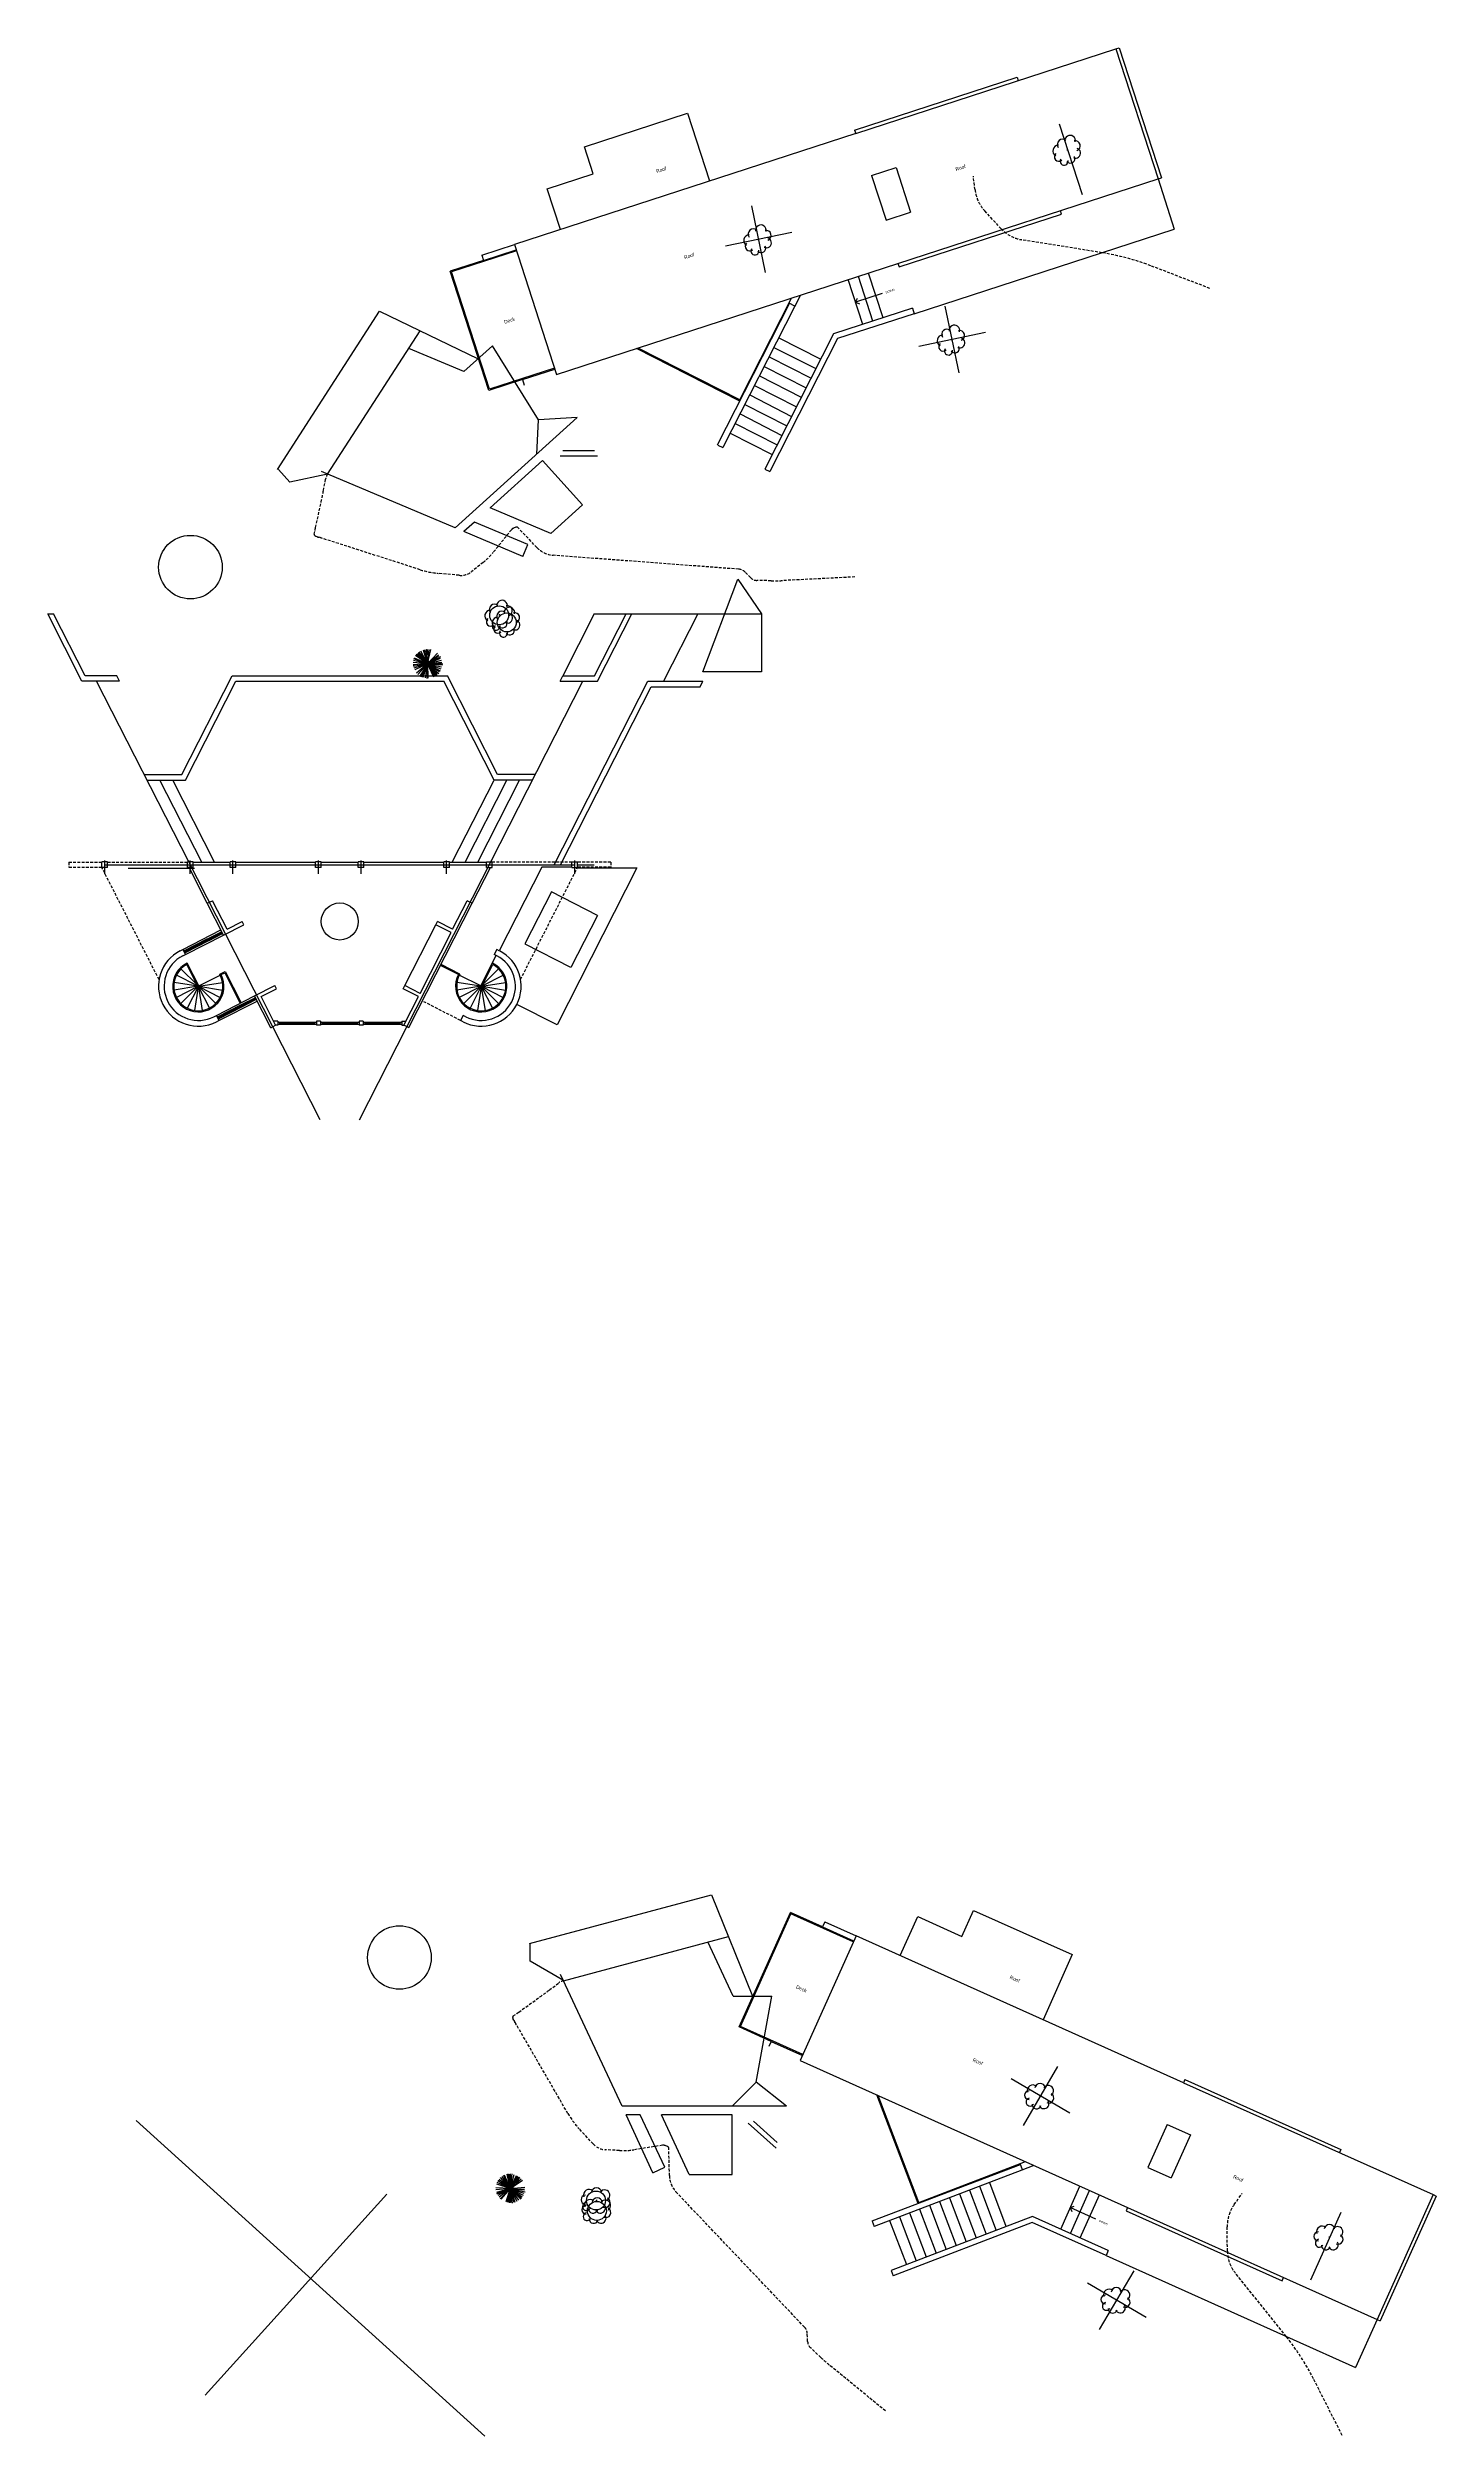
# Model space of a CAD drawing. Header units: inches. Extents: x -43639 to 75791, y -33466 to 47612.
# Drawn here: x 17110 to 19060, y 3359 to 6711 of the extents above; entities that cross this region are included whole.
import ezdxf

# ---------------------------------------------------------------- set-up
doc = ezdxf.new("R2010")
doc.units = ezdxf.units.IN
doc.header["$LTSCALE"] = 8
doc.header["$MEASUREMENT"] = 0
doc.linetypes.add('ACAD_ISO02W100', pattern=[15, 12, -3])
doc.linetypes.add('DASHED', pattern=[0.75, 0.5, -0.25])
doc.layers.get('0').update_dxf_attribs({"linetype": 'CONTINUOUS'})
for name, color, linetype in [('A-Elev', 7, 'CONTINUOUS'), ('A-Elev-South', 7, 'CONTINUOUS'), ('A-glazing', 252, 'CONTINUOUS'), ('A-millwork', 252, 'CONTINUOUS'), ('A-roof', 253, 'CONTINUOUS'), ('A-soffit', 251, 'ACAD_ISO02W100'), ('A-text', 254, 'CONTINUOUS'), ('A-walls', 7, 'CONTINUOUS'), ('construction', 160, 'CONTINUOUS'), ('CONT-HGH', 6, 'DASHED'), ('CONT-NML', 1, 'DASHED'), ('TREE', 3, 'CONTINUOUS')]:
    doc.layers.add(name, color=color, linetype=linetype)
doc.styles.get("Standard").update_dxf_attribs({"font": 'txt', "height": 0.2})

# ---------------------------------------------------------------- blocks, each defined once
blk = doc.blocks.new('PINETREE')
for p, q in [((0, 0), (-0.869831, 0.030011)), ((0, 0), (-0.869831, -0.086282)), ((0, 0), (-0.837788, -0.250404)), ((0, 0), (-0.81825, 0.248528)), ((-0.81825, 0.248528), (-0.81825, 0.248528)), ((0, 0), (-0.798712, 0.358256)), ((0, 0), (-0.798712, -0.359194)), ((0, 0), (-0.759636, -0.429532)), ((0, 0), (-0.746351, 0.451103)), ((-0.662929, 0.400682), (-0.688518, 0.497995)), ((0, 0), (-0.675232, 0.544887)), ((0, 0), (-0.675232, -0.530819)), ((0, 0), (-0.616618, -0.632106)), ((0, 0), (-0.584576, 0.654615)), ((0, 0), (-0.565038, -0.655553)), ((0, 0), (-0.486886, 0.724015)), ((0, 0), (-0.402482, 0.779348)), ((0, 0), (-0.343868, 0.794353)), ((0, 0), (-0.259464, -0.827178)), ((0, 0), (-0.194598, 0.864692)), ((0, 0), (-0.135984, -0.835619)), ((0, 0), (-0.116446, 0.880635)), ((0, 0), (-0.064085, -0.882511)), ((-0.057775, 0.436931), (-0.038294, 0.872194)), ((0, 0), (-0.018756, -0.87407)), ((0, 0), (0.026572, 0.880635)), ((0, 0), (0.124261, 0.880635)), ((0, 0), (0.234456, 0.841246)), ((0, 0), (0.377474, 0.786851)), ((0, 0), (0.461878, 0.747461)), ((0, 0), (0.54003, 0.685564)), ((0, 0), (0.669762, 0.584276)), ((0, 0), (0.741661, 0.497995)), ((0, 0), (0.884679, 0.0694)), ((0, 0), (0.877646, -0.040327)), ((0, 0), (0.865141, -0.094722)), ((0, 0), (0.826065, -0.289794)), ((0, 0), (0.793242, -0.414527)), ((0, 0), (0.728376, -0.507373)), ((0, 0), (0.118009, -0.897516)), ((0, 0), (0.032824, -0.859065)), ((0, 0), (0.403264, -0.780286)), ((0, 0), (0.514239, -0.718388)), ((0, 0), (0.637719, -0.663993)), ((0, 0), (0.286817, -0.835619)), ((0, 0), (0.696333, -0.617101)), ((0, 0), (0.916722, -0.211015)), ((0, 0), (0.228204, -0.843121)), ((0.36848, 0.321449), (0.592391, 0.685564)), ((-0.552229, -0.165054), (-0.831536, -0.328245)), ((-0.170074, -0.542198), (-0.187565, -0.835619)), ((0.535333, -0.372904), (0.676795, -0.53926))]:
    blk.add_line(p, q)
blk = doc.blocks.new('DCDSTREE')
at = {"const_width": 0.05567}
blk.add_lwpolyline([(-0.050861, -0.01564, 1), (0.004809, -0.01564, 1)], format="xyb", close=True, dxfattribs=at)
for centre, radius, start, end in [((-0.697665, 0.031649), 0.27, 90, 270), ((-0.472665, 0.324149), 0.334487, 47.726311, 199.653824), ((-0.022665, 0.436649), 0.318198, 8.130102, 171.869898), ((0.472335, 0.301649), 0.3245, 303.690068, 146.309932), ((0.504478, -0.141923), 0.302211, 246.16126, 60.708638), ((-0.636783, -0.38394), 0.243328, 104.489763, 329.250033), ((-0.24204, -0.519601), 0.275855, 177.662694, 343.412661), ((0.213585, -0.485851), 0.302916, 201.801409, 31.328693)]:
    blk.add_arc(centre, radius, start, end)

msp = doc.modelspace()

# ---------------------------------------------------------------- linework, layer by layer
at = {"layer": 'A-Elev'}
for p, q in [((18030.6, 5834.6), (18079.6, 5964.6, 8160)), ((18079.6, 5964.6, 8160), (18112.8, 5916.1)), ((18023.2, 5916.1), (18112.8, 5916.1)), ((18112.8, 5916.1), (18112.8, 5834.6)), ((18112.8, 5834.6), (18030.6, 5834.6))]:
    msp.add_line(p, q, dxfattribs=at)
at = {"layer": 'A-Elev-South', "color": 253}
for p, q in [((17720.1, 6419.7, 5012.2), (17765.8, 6434.6, -120)), ((17722.6, 6412.1, -120), (17768.2, 6427, -5252.2)), ((18324.8, 6345, -120), (18213.9, 6308.9, -120)), ((18327.3, 6337.3, -120), (18219.5, 6302.3, -120)), ((18213.9, 6308.9, -120), (18117.5, 6119.3, -120)), ((18219.5, 6302.3, -8376), (18124.6, 6115.7, -8376)), ((17777, 6244.8, -120), (17822.6, 6259.6, -120)), ((18117.5, 6119.3, -120), (18124.6, 6115.7, -120)), ((17877.9, 5916.1), (17833.6, 5828.9)), ((18023.2, 5916.1, -8376), (17975.2, 5821.8, -8376)), ((18198.4, 4073.4, -120), (18242.2, 4053.7, -5252.2)), ((18201.7, 4080.7, 5012.2), (18245.5, 4061, -120)), ((18126.4, 3912.8, -120), (18170.2, 3893.1, -120)), ((18493.4, 3667.1, -120), (18294.7, 3591.3, -120)), ((18493.1, 3658.5, -8376), (18297.6, 3583.8, -8376)), ((18596.6, 3612.1, -120), (18493.1, 3658.5, -120)), ((18599.8, 3619.4, -120), (18493.4, 3667.1, -120)), ((18294.7, 3591.3, -120), (18297.6, 3583.8, -120))]:
    msp.add_line(p, q, dxfattribs=at)
at = {"layer": 'A-Elev-South', "color": 252}
for p, q in [((18137, 6303.5, -120), (18195.3, 6273.8, -120)), ((18123.4, 6276.8, -120), (18182.3, 6246.8, -120)), ((18130.2, 6290.1, -120), (18189.1, 6260.2, -120)), ((18103, 6236.7, -120), (18161.9, 6206.7, -120)), ((18109.8, 6250, -120), (18168.7, 6220, -120)), ((18116.6, 6263.4, -120), (18175.5, 6233.4, -120)), ((18089.4, 6209.9, -120), (18148.3, 6179.9, -120)), ((18096.2, 6223.3, -120), (18155.1, 6193.3, -120)), ((18068.9, 6169.9, -120), (18127.9, 6139.8, -120)), ((18075.8, 6183.2, -120), (18134.7, 6153.2, -120)), ((18082.6, 6196.6, -120), (18141.5, 6166.6, -120)), ((18362.7, 3688, -120), (18386.3, 3626.2, -120)), ((18376.7, 3693.3, -120), (18400.3, 3631.6, -120)), ((18390.8, 3698.7, -120), (18414.3, 3636.9, -120)), ((18404.8, 3704, -120), (18428.3, 3642.3, -120)), ((18418.8, 3709.4, -120), (18442.3, 3647.6, -120)), ((18432.8, 3714.7, -120), (18456.1, 3653.6, -120)), ((18292.6, 3661.3, -120), (18316.2, 3599.5, -120)), ((18306.7, 3666.6, -120), (18330.2, 3604.8, -120)), ((18320.7, 3672, -120), (18344.2, 3610.2, -120)), ((18334.7, 3677.3, -120), (18358.2, 3615.5, -120)), ((18348.7, 3682.7, -120), (18372.2, 3620.9, -120))]:
    msp.add_line(p, q, dxfattribs=at)
at = {"layer": 'A-Elev-South', "color": 7}
for p, q in [((18051.4, 6153, -120), (18058.5, 6149.4, -120)), ((18268.3, 3660.6, -120), (18271.2, 3653.1, -120))]:
    msp.add_line(p, q, dxfattribs=at)
at = {"layer": 'A-glazing'}
for p, q in [((18267.4, 6531.3, -120), (18301.7, 6542.5, -120)), ((18287.8, 6468.6, -120), (18322, 6479.7, -120)), ((17722.6, 6412.1, -120), (17676.9, 6397.3, -120)), ((18082.4, 6214.5, -120), (17937.3, 6288.4, -120)), ((18198.4, 4073.4, -120), (18154.6, 4093, -120)), ((18332.6, 3685.3, -120), (18274.6, 3837.6, -120)), ((18682.4, 3796.1, -120), (18715.2, 3781.4, -120)), ((18655.4, 3735.9, -120), (18688.2, 3721.2, -120))]:
    msp.add_line(p, q, dxfattribs=at)
at = {"layer": 'A-millwork'}
for p, q in [((18301.7, 6542.5, -120), (18322, 6479.7, -120)), ((18267.4, 6531.3, -120), (18287.8, 6468.6, -120)), ((17722.6, 6412.1, -120), (17675.5, 6396.8, -120)), ((17768.7, 6425.5, -4585.8), (17677.4, 6395.9, -120)), ((17729.9, 6229.5, -120), (17675.5, 6396.8, -120)), ((17730.9, 6231.3, -120), (17677.4, 6395.9, -120)), ((18082.2, 6216.4, -120), (17939.4, 6289.2, -120)), ((17777, 6244.8, -120), (17729.9, 6229.5, -120)), ((17822.2, 6261, -120), (17730.9, 6231.3, -120)), ((17611.8, 5394.4, -8376), (17655.4, 5479.9, -8376)), ((18081.3, 3933, -120), (18153.3, 4093.6, -120)), ((18083.2, 3933.8, -120), (18154, 4091.6, -120)), ((18198.4, 4073.4, -120), (18153.3, 4093.6, -120)), ((18241.6, 4052.4, -4585.8), (18154, 4091.6, -120)), ((18126.4, 3912.8, -120), (18081.3, 3933, -120)), ((18170.8, 3894.5, -120), (18083.2, 3933.8, -120)), ((18333.7, 3686.9, -120), (18276.6, 3836.7, -120)), ((18682.4, 3796.1, -120), (18655.4, 3735.9, -120)), ((18715.2, 3781.4, -120), (18688.2, 3721.2, -120))]:
    msp.add_line(p, q, dxfattribs=at)
at = {"layer": 'A-roof'}
for p, q in [((18245.1, 6590.3, -120), (18610.3, 6709, -120)), ((18610.3, 6709, -120), (18615.1, 6710.5, -120)), ((18610.3, 6709, -120), (18669.6, 6526.4, -120)), ((18615.1, 6710.5, -120), (18674.4, 6527.9, -120)), ((18243.5, 6595.1, -120), (18471.8, 6669.2, -120)), ((18471.8, 6669.2, -120), (18473.3, 6664.5, -120)), ((18243.5, 6595.1, -120), (18245.1, 6590.3, -120)), ((18304.4, 6407.7, -120), (18669.6, 6526.4, -120)), ((18669.6, 6526.4, -120), (18674.4, 6527.9, -120)), ((18306, 6403, -120), (18534.2, 6477.1, -120)), ((18534.2, 6477.1, -120), (18532.7, 6481.9, -120)), ((18304.4, 6407.7, -120), (18306, 6403, -120)), ((18707.4, 3859.4, -120), (18705.4, 3854.8, -120)), ((18705.4, 3854.8, -120), (19055.8, 3697.7, -120)), ((18707.4, 3859.4, -120), (18926.4, 3761.2, -120)), ((18926.4, 3761.2, -120), (18924.4, 3756.7, -120)), ((19055.8, 3697.7, -120), (18977.2, 3522.5, -120)), ((19060.4, 3695.7, -120), (18981.8, 3520.5, -120)), ((19055.8, 3697.7, -120), (19060.4, 3695.7, -120)), ((18626.8, 3679.6, -120), (18624.8, 3675.1, -120)), ((18624.8, 3675.1, -120), (18843.8, 3576.9, -120)), ((18626.8, 3679.6, -120), (18977.2, 3522.5, -120)), ((18843.8, 3576.9, -120), (18845.8, 3581.5, -120)), ((18977.2, 3522.5, -120), (18981.8, 3520.5, -120))]:
    msp.add_line(p, q, dxfattribs=at)
at = {"layer": 'A-text'}
for p, q in [((18282.4, 6365.9, -120), (18244.9, 6353.7, -120)), ((18244.9, 6353.7, -120), (18247.6, 6359, -120)), ((18244.9, 6353.7, -120), (18250.2, 6351, -120)), ((18546.4, 3679.5, -120), (18552, 3681.7, -120)), ((18546.4, 3679.5, -120), (18548.6, 3673.9, -120)), ((18582.5, 3663.4, -120), (18546.4, 3679.5, -120))]:
    msp.add_line(p, q, dxfattribs=at)
at = {"layer": 'A-walls'}
for p, q in [((17864.2, 6571.7, -120), (18008.8, 6618.7, -120)), ((18008.8, 6618.7, -120), (18039.7, 6523.6, -120)), ((18245.1, 6590.3, -120), (17765.8, 6434.6, -120)), ((17876.6, 6533.7, -120), (17864.2, 6571.7, -120)), ((17811.9, 6512.7, -120), (17876.6, 6533.7, -120)), ((17830.4, 6455.6, -120), (17811.9, 6512.7, -120)), ((17765.8, 6434.6, -120), (17825.1, 6252, -120)), ((17825.1, 6252, -120), (18304.4, 6407.7, -120)), ((17110.4, 5916.1), (17118.4, 5916.1)), ((17211.1, 5821.8), (17207.5, 5828.9)), ((17821.7, 5564, -8370.1), (17953.1, 5821.8, -8370.1)), ((17830.7, 5564, -8370.1), (17958, 5813.8, -8370.1)), ((18026.6, 5813.8, -8376), (18030.6, 5821.8)), ((17186.5, 5560), (17186.5, 5568)), ((17194.5, 5568), (17186.5, 5568)), ((17194.5, 5560), (17194.5, 5568)), ((17306.5, 5560), (17306.5, 5568)), ((17314.5, 5568), (17306.5, 5568)), ((17314.5, 5560), (17314.5, 5568)), ((17314.5, 5567.5, -8376), (17366.5, 5567.5, -8376)), ((17374.5, 5568), (17366.5, 5568)), ((17366.5, 5560), (17366.5, 5568)), ((17374.5, 5560), (17374.5, 5568)), ((17374.5, 5567.5, -8376), (17486.5, 5567.5, -8376)), ((17494.5, 5568, -8376), (17486.5, 5568, -8376)), ((17486.5, 5560, -8376), (17486.5, 5568, -8376)), ((17494.5, 5560, -8376), (17494.5, 5568, -8376)), ((17494.5, 5567.5, -8376), (17546.5, 5567.5, -8376)), ((17554.5, 5568, -8376), (17546.5, 5568, -8376)), ((17546.5, 5560, -8376), (17546.5, 5568, -8376)), ((17554.5, 5560, -8376), (17554.5, 5568, -8376)), ((17554.5, 5567.5, -8376), (17666.5, 5567.5, -8376)), ((17666.5, 5560, -8376), (17666.5, 5568, -8376)), ((17674.5, 5568, -8376), (17666.5, 5568, -8376)), ((17674.5, 5560, -8376), (17674.5, 5568, -8376)), ((17674.5, 5567.5, -8376), (17726.5, 5567.5, -8376)), ((17726.5, 5560, -8376), (17726.5, 5568, -8376)), ((17726.5, 5568, -8376), (17734.5, 5568, -8376)), ((17734.5, 5560, -8376), (17734.5, 5568, -8376)), ((17846.5, 5568), (17854.5, 5568)), ((17846.5, 5560), (17846.5, 5568)), ((17854.5, 5560), (17854.5, 5568)), ((17194.5, 5560), (17186.5, 5560)), ((17314.5, 5560), (17306.5, 5560)), ((17374.5, 5560), (17366.5, 5560)), ((17494.5, 5560, -8376), (17486.5, 5560, -8376)), ((17554.5, 5560, -8376), (17546.5, 5560, -8376)), ((17674.5, 5560, -8376), (17666.5, 5560, -8376)), ((17726.5, 5560, -8376), (17734.5, 5560, -8376)), ((17821.7, 5564, -8370.1), (17830.7, 5564, -8370.1)), ((17846.5, 5560), (17854.5, 5560)), ((17334.5, 5509.9, 0), (17341.8, 5513.6, 0)), ((17357.2, 5465.4), (17334.5, 5509.9)), ((17362.2, 5473.5), (17341.8, 5513.6)), ((17617.7, 5335.4), (17706.6, 5509.9)), ((17678.9, 5473.5), (17699.3, 5513.6)), ((17706.6, 5509.9, 0), (17699.3, 5513.6, 0)), ((17336.9, 5459.5), (17353.4, 5467.9)), ((17353.7, 5468.9), (17353, 5468.6)), ((17353, 5468.6), (17353.7, 5467.3)), ((17353.4, 5469.6), (17354.7, 5470.3)), ((17354.7, 5466.9), (17353.4, 5469.6)), ((17353.7, 5467.3), (17354.4, 5467.6)), ((17354.7, 5466.9), (17356.1, 5467.6)), ((17357.2, 5465.4), (17385.7, 5479.9)), ((17362.2, 5473.5, 0), (17383.4, 5484.4, 0)), ((17385.7, 5479.9), (17383.4, 5484.4)), ((17633.2, 5383.5, -8376), (17676.8, 5469, -8376)), ((17655.4, 5479.9), (17657.7, 5484.4)), ((17655.4, 5479.9), (17657.7, 5484.4)), ((17655.4, 5479.9), (17657.7, 5484.4)), ((17678.9, 5473.5, 0), (17657.7, 5484.4, 0)), ((17296.5, 5443.4), (17300.1, 5445.3)), ((17300.1, 5445.3), (17303.7, 5438.2)), ((17300.1, 5436.3), (17303.7, 5438.2)), ((17301.2, 5443.1), (17302.6, 5443.7)), ((17302.6, 5443.7), (17303.9, 5441.1)), ((17302.6, 5440.4), (17303.9, 5441.1)), ((17303.2, 5442.4), (17334.9, 5458.5)), ((17334.2, 5459.9), (17335.5, 5460.5)), ((17335.6, 5457.2), (17334.2, 5459.9)), ((17336.9, 5457.9), (17335.5, 5460.5)), ((17335.6, 5457.2), (17336.9, 5457.9)), ((17336.5, 5460.2), (17335.9, 5459.9)), ((17336.5, 5460.2), (17337.2, 5458.9)), ((17336.6, 5458.5), (17337.2, 5458.9)), ((17741, 5445.3), (17737.4, 5438.2)), ((17741, 5436.3), (17737.4, 5438.2)), ((17744.6, 5443.4), (17741, 5445.3)), ((17350.5, 5349.7), (17382.1, 5365.9)), ((17381.4, 5367.2), (17382.7, 5367.9)), ((17381.4, 5367.2), (17382.8, 5364.5)), ((17382.7, 5367.9), (17384.1, 5365.2)), ((17382.8, 5364.5), (17384.1, 5365.2)), ((17383.1, 5367.2), (17383.8, 5367.5)), ((17384.4, 5366.2), (17383.8, 5367.5)), ((17384.4, 5366.2), (17383.8, 5365.9)), ((17384.1, 5366.9), (17400.6, 5375.3)), ((17400.2, 5375.9), (17400.9, 5376.3)), ((17400.9, 5374.6), (17400.2, 5375.9)), ((17400.6, 5377), (17401.9, 5377.6)), ((17400.6, 5377), (17401.9, 5374.3)), ((17400.8, 5379.9, 0), (17429.2, 5394.4, 0)), ((17423.5, 5335.3), (17400.8, 5379.9)), ((17401.6, 5374.9), (17400.9, 5374.6)), ((17401.9, 5374.3), (17403.3, 5375)), ((17410.1, 5379), (17431.5, 5389.9)), ((17430.5, 5338.9), (17410.1, 5379)), ((17431.5, 5389.9), (17429.2, 5394.4)), ((17609.6, 5389.9), (17611.8, 5394.4)), ((17609.6, 5389.9), (17611.8, 5394.4)), ((17631, 5379), (17609.6, 5389.9)), ((17610.5, 5338.9), (17631, 5379)), ((17633.2, 5383.5, 0), (17611.8, 5394.4, 0)), ((17343.7, 5350.8, 0), (17347.3, 5352.6, 0)), ((17347.3, 5352.6), (17350.9, 5345.5)), ((17347.3, 5343.7), (17350.9, 5345.5)), ((17348.4, 5350.4), (17349.8, 5351.1)), ((17349.8, 5351.1), (17351.1, 5348.4)), ((17349.8, 5347.7), (17351.1, 5348.4)), ((17423.5, 5335.3, 0), (17430.5, 5338.9, 0)), ((17430.6, 5344.5, -8370.1), (17427.9, 5344.5, -8370.1)), ((17433.4, 5339, -8370.1), (17430.5, 5339, -8370.1)), ((17433.4, 5344.5, -8370.1), (17430.6, 5344.5, -8370.1)), ((17433.4, 5344.5, -8370.1), (17433.4, 5339, -8370.1)), ((17433.4, 5343.2, -8370.1), (17436.4, 5343.2, -8370.1)), ((17433.4, 5340.2, -8370.1), (17436.4, 5340.2, -8370.1)), ((17436.4, 5340.2, -8370.1), (17436.4, 5343.2, -8370.1)), ((17436.4, 5341.7, -8370.1), (17484.9, 5341.7, -8370.1)), ((17484.9, 5343.2, -8370.1), (17484.9, 5340.2, -8370.1)), ((17484.9, 5343.2, -8370.1), (17487.9, 5343.2, -8370.1)), ((17484.9, 5340.2, -8370.1), (17487.9, 5340.2, -8370.1)), ((17487.9, 5344.5, -8370.1), (17487.9, 5339, -8370.1)), ((17490.6, 5344.5, -8370.1), (17487.9, 5344.5, -8370.1)), ((17493.4, 5339, -8370.1), (17487.9, 5339, -8370.1)), ((17493.4, 5344.5, -8370.1), (17490.6, 5344.5, -8370.1)), ((17493.4, 5344.5, -8370.1), (17493.4, 5339, -8370.1)), ((17493.4, 5343.2, -8370.1), (17496.4, 5343.2, -8370.1)), ((17493.4, 5340.2, -8370.1), (17496.4, 5340.2, -8370.1)), ((17496.4, 5340.2, -8370.1), (17496.4, 5343.2, -8370.1)), ((17496.4, 5341.7, -8370.1), (17544.9, 5341.7, -8370.1)), ((17544.9, 5343.2, -8370.1), (17547.9, 5343.2, -8370.1)), ((17544.9, 5343.2, -8370.1), (17544.9, 5340.2, -8370.1)), ((17544.9, 5340.2, -8370.1), (17547.9, 5340.2, -8370.1)), ((17550.6, 5344.5, -8370.1), (17547.9, 5344.5, -8370.1)), ((17547.9, 5344.5, -8370.1), (17547.9, 5339, -8370.1)), ((17553.4, 5339, -8370.1), (17547.9, 5339, -8370.1)), ((17553.4, 5344.5, -8370.1), (17550.6, 5344.5, -8370.1)), ((17553.4, 5344.5, -8370.1), (17553.4, 5339, -8370.1)), ((17553.4, 5343.2, -8370.1), (17556.4, 5343.2, -8370.1)), ((17553.4, 5340.2, -8370.1), (17556.4, 5340.2, -8370.1)), ((17556.4, 5340.2, -8370.1), (17556.4, 5343.2, -8370.1)), ((17556.4, 5341.7, -8370.1), (17604.9, 5341.7, -8370.1)), ((17604.9, 5343.2, -8370.1), (17604.9, 5340.2, -8370.1)), ((17604.9, 5343.2, -8370.1), (17607.9, 5343.2, -8370.1)), ((17604.9, 5340.2, -8370.1), (17607.9, 5340.2, -8370.1)), ((17607.9, 5344.5, -8370.1), (17610.6, 5344.5, -8370.1)), ((17607.9, 5344.5, -8370.1), (17607.9, 5339, -8370.1)), ((17607.9, 5339, -8370.1), (17610.6, 5339, -8370.1)), ((17610.6, 5344.5, -8370.1), (17613.4, 5344.5, -8370.1)), ((17617.8, 5335.3, 0), (17610.7, 5338.9, 0)), ((17693.8, 5352.6), (17690.1, 5345.5)), ((17693.8, 5343.7), (17690.1, 5345.5)), ((17697.4, 5350.8, 0), (17693.8, 5352.6, 0)), ((18394.1, 4060.1, -120), (18410.5, 4096.6, -120)), ((18410.5, 4096.6, -120), (18549.2, 4034.5, -120)), ((18245.5, 4061, -120), (18167, 3885.8, -120)), ((18705.4, 3854.8, -120), (18245.5, 4061, -120)), ((18307.6, 4033.2, -120), (18332.1, 4088, -120)), ((18332.1, 4088, -120), (18394.1, 4060.1, -120)), ((18549.2, 4034.5, -120), (18508.3, 3943.2, -120)), ((18167, 3885.8, -120), (18626.8, 3679.6, -120)), ((17331.4, 3416.4, -8370.1), (17586.7, 3698.5, -8370.1))]:
    msp.add_line(p, q, dxfattribs=at)
at = {"layer": 'A-walls', "color": 253}
for p, q in [((18669.6, 6526.4, -120), (18692.5, 6456, -120)), ((18327.3, 6337.3, -120), (18692.5, 6456, -120)), ((17720.1, 6419.7, -5267.6), (17722.6, 6412.1, -5267.6)), ((18051.2, 6153.1, -8376), (18152.3, 6351.7, -8376)), ((18082.2, 6216.4, -8376), (18154.9, 6359.1, -8376)), ((18159.7, 6347.9, -120), (18151.4, 6352.2, -120)), ((18324.8, 6345, -120), (18327.3, 6337.3, -120)), ((17777, 6244.8, -120), (17779.4, 6237.1, -120)), ((17877.9, 5916.1), (17922.7, 5916.1)), ((17930.7, 5916.1), (18023.2, 5916.1)), ((17308.4, 5568), (17179.1, 5821.8)), ((17732.6, 5568), (17862, 5821.8)), ((17300.1, 5445.3), (17353.6, 5472.5)), ((17303.7, 5438.2), (17357.2, 5465.4)), ((17718.5, 5393.9), (17740.3, 5436.7)), ((17321.2, 5393.2), (17305.6, 5423.9)), ((17322.6, 5393.9), (17306.2, 5426)), ((17351.9, 5410.5), (17359.5, 5414.4)), ((17354, 5409.9), (17358.9, 5412.4)), ((17358.9, 5412.4), (17380.7, 5369.6)), ((17359.5, 5414.4), (17382, 5370.3)), ((17687.1, 5409.9), (17662.1, 5422.6)), ((17689.1, 5410.5), (17662.8, 5424)), ((17719.8, 5393.2), (17735.5, 5423.9)), ((17347.3, 5352.6), (17400.8, 5379.9)), ((17350.9, 5345.5), (17404.4, 5372.7)), ((17436.4, 5343.2, -8370.1), (17484.9, 5343.2, -8370.1)), ((17436.4, 5340.2, -8370.1), (17484.9, 5340.2, -8370.1)), ((17496.4, 5343.2, -8370.1), (17544.9, 5343.2, -8370.1)), ((17496.4, 5340.2, -8370.1), (17544.9, 5340.2, -8370.1)), ((17556.4, 5343.2, -8370.1), (17604.9, 5343.2, -8370.1)), ((17556.4, 5340.2, -8370.1), (17604.9, 5340.2, -8370.1)), ((18201.7, 4080.7, -5267.6), (18198.4, 4073.4, -5267.6)), ((18126.4, 3912.8, -120), (18123.2, 3905.5, -120)), ((18268.2, 3660.8, -8376), (18476.5, 3740.1, -8376)), ((18333.7, 3686.9, -8376), (18483.4, 3744, -8376)), ((18479.4, 3732.4, -120), (18476.1, 3741.2, -120)), ((18599.8, 3619.4, -120), (18596.6, 3612.1, -120)), ((18596.6, 3612.1, -120), (18947, 3455, -120)), ((18977.2, 3522.5, -120), (18947, 3455, -120))]:
    msp.add_line(p, q, dxfattribs=at)
at = {"layer": 'A-walls', "color": 252}
for p, q in [((18255.1, 6322.3, -120), (18234.7, 6385.1, -120)), ((18269.3, 6326.9, -120), (18248.9, 6389.7, -120)), ((18283.6, 6331.6, -120), (18263.2, 6394.3, -120)), ((17298.9, 5690.8), (17369.3, 5828.9)), ((17303.8, 5682.8), (17374.6, 5821.8)), ((17369.3, 5828.9), (17671.8, 5828.9)), ((17374.6, 5821.8), (17666.5, 5821.8)), ((17737.3, 5682.8), (17666.5, 5821.8)), ((17742.2, 5690.8), (17671.8, 5828.9)), ((17245.9, 5690.8), (17298.9, 5690.8)), ((17250, 5682.8), (17303.8, 5682.8)), ((17326.7, 5567.5), (17267.9, 5682.8)), ((17344.6, 5567.5), (17285.9, 5682.8)), ((17678.5, 5567.5), (17737.3, 5682.8)), ((17696.5, 5567.5), (17755.2, 5682.8)), ((17714.4, 5567.5), (17773.1, 5682.8)), ((17791.1, 5682.8), (17737.3, 5682.8)), ((17795.2, 5690.8), (17742.2, 5690.8)), ((17334.5, 5509.9, 0), (17309, 5560, 0)), ((17706.6, 5509.9, 0), (17732.1, 5560, 0)), ((17804.2, 5560.4, -20676.9), (17744.6, 5443.4, -20676.9)), ((17937.9, 5559.7, -16746.1), (17825.6, 5339.4, -16746.1)), ((17830.7, 5564, -8370.1), (17846.5, 5564)), ((17854.5, 5564, -8370.1), (17877.8, 5564, 3930.8)), ((17854.5, 5559.7), (17937.9, 5559.7)), ((17817.8, 5525.8, -25122.1), (17780.6, 5452.8, -25122.1)), ((17882.5, 5492.9, -25122.1), (17817.9, 5525.8, -25122.1)), ((17335.5, 5460.5), (17353.4, 5469.6)), ((17336.5, 5460.2), (17353, 5468.6)), ((17336.9, 5457.9), (17354.7, 5466.9)), ((17337.2, 5458.9), (17353.7, 5467.3)), ((17882.4, 5492.9, -25122.1), (17845.2, 5419.9, -25122.1)), ((17302.6, 5443.7), (17334.2, 5459.9)), ((17303.9, 5441.1), (17335.6, 5457.2)), ((17845.2, 5419.8, -25122.1), (17780.7, 5452.7, -25122.1)), ((17321, 5393.7), (17287.8, 5398.9)), ((17320.8, 5394.1), (17291.2, 5409.2)), ((17320.2, 5395.3), (17297.5, 5417.9)), ((17322.6, 5393.9), (17352.7, 5409.2)), ((17322.7, 5393.7), (17356, 5398.9)), ((17718.4, 5393.7), (17685.1, 5398.9)), ((17718.5, 5393.9), (17688.4, 5409.2)), ((17720.1, 5393.7), (17753.2, 5398.9)), ((17720.3, 5394.1), (17749.9, 5409.2)), ((17720.9, 5395.3), (17743.6, 5417.9)), ((17321.1, 5393.4), (17287.8, 5388.2)), ((17321.2, 5393.2), (17291.2, 5377.9)), ((17321.4, 5393), (17297.5, 5369.2)), ((17321.6, 5392.9), (17306.2, 5362.8)), ((17321.8, 5392.8), (17316.5, 5359.5)), ((17322, 5392.8), (17327.3, 5359.5)), ((17322.3, 5392.9), (17337.6, 5362.8)), ((17322.4, 5393), (17346.3, 5369.2)), ((17322.6, 5393.2), (17352.7, 5377.9)), ((17322.7, 5393.4), (17356, 5388.2)), ((17349.8, 5351.1), (17381.4, 5367.2)), ((17351.1, 5348.4), (17382.8, 5364.5)), ((17382.7, 5367.9), (17400.6, 5377)), ((17383.8, 5367.5), (17400.2, 5375.9)), ((17384.1, 5365.2), (17401.9, 5374.3)), ((17384.4, 5366.2), (17400.9, 5374.6)), ((17718.4, 5393.4), (17685.1, 5388.2)), ((17718.5, 5393.2), (17688.4, 5377.9)), ((17718.6, 5393), (17694.8, 5369.2)), ((17718.8, 5392.9), (17703.5, 5362.8)), ((17719.1, 5392.8), (17713.8, 5359.5)), ((17719.3, 5392.8), (17724.6, 5359.5)), ((17719.5, 5392.9), (17734.8, 5362.8)), ((17719.7, 5393), (17743.6, 5369.2)), ((17719.8, 5393.2), (17749.9, 5377.9)), ((17720, 5393.4), (17753.2, 5388.2)), ((17825.6, 5339.4), (17769.2, 5368.1)), ((18532.9, 3649.4, -120), (18559.9, 3709.6, -120)), ((18546.6, 3643.3, -120), (18573.6, 3703.5, -120)), ((18560.3, 3637.1, -120), (18587.3, 3697.4, -120))]:
    msp.add_line(p, q, dxfattribs=at)
at = {"layer": 'A-walls', "color": 254}
for p, q in [((18159.2, 6347, -120), (18058.5, 6149.4, -120)), ((18167.5, 6363.2, -120), (18159.2, 6347, -120)), ((18478.4, 3732.1, -120), (18271.2, 3653.1, -120)), ((18495.4, 3738.6, -120), (18478.4, 3732.1, -120))]:
    msp.add_line(p, q, dxfattribs=at)
at = {"layer": 'A-walls', "color": 7}
for p, q in [((17829.9, 6138.1), (17882.6, 6138.1)), ((17833.6, 6145.2), (17878.2, 6145.2)), ((17158.5, 5821.8), (17110.4, 5916.1)), ((17162.9, 5828.9), (17118.4, 5916.1)), ((17878.2, 5828.9), (17922.7, 5916.1)), ((17882.6, 5821.8), (17930.7, 5916.1)), ((17922.7, 5916.1), (17930.7, 5916.1)), ((17211.1, 5821.8), (17158.5, 5821.8)), ((17207.5, 5828.9), (17162.9, 5828.9)), ((17829.9, 5821.8), (17833.6, 5828.9)), ((17829.9, 5821.8), (17882.6, 5821.8)), ((17833.6, 5828.9), (17878.2, 5828.9)), ((17953.1, 5821.8), (18030.6, 5821.8)), ((17958, 5813.8, -8376), (18026.6, 5813.8, -8376)), ((17676.8, 5469), (17655.4, 5479.9)), ((17631, 5379), (17609.6, 5389.9)), ((17633.2, 5383.5), (17611.8, 5394.4)), ((18094.1, 3798.2), (18133.2, 3762.8)), ((18101.6, 3801), (18134.7, 3771))]:
    msp.add_line(p, q, dxfattribs=at)
at = {"layer": 'A-walls', "color": 252, "linetype": 'DASHED'}
for p, q in [((17140.1, 5567.5, -8376), (17186.5, 5567.5, -8376)), ((17140.1, 5567.5, -8376), (17140.1, 5560.4, -8376)), ((17194.5, 5567.5, -8376), (17306.5, 5567.5, -8376)), ((17846.5, 5567.5, -8376), (17734.5, 5567.5, -8376)), ((17901, 5567.5, -8376), (17854.5, 5567.5, -8376)), ((17901, 5567.5, -8376), (17901, 5560.4, -8376)), ((17140.1, 5560.4, -8376), (17186.5, 5560.4, -8376)), ((17266.8, 5402.8, -8376), (17186.5, 5560, -8376)), ((17774.4, 5403.1, -8376), (17854.5, 5560.4, -8376)), ((17901, 5560.4, -8376), (17854.5, 5560.4, -8376))]:
    msp.add_line(p, q, dxfattribs=at)
at = {"layer": 'A-walls', "color": 5}
for p, q in [((17190.5, 5551.5, -8376), (17190.5, 5570.2, -8376)), ((17492.9, 5206.1), (17307.4, 5570.2)), ((17310.5, 5551.5), (17310.5, 5570.2)), ((17370.5, 5551.5), (17370.5, 5570.2)), ((17490.5, 5551.5, -8376), (17490.5, 5570.2, -8376)), ((17548.2, 5206.1), (17733.7, 5570.2)), ((17550.5, 5551.5, -8376), (17550.5, 5570.2, -8376)), ((17670.5, 5551.5, -8376), (17670.5, 5570.2, -8376)), ((17850.5, 5551.5, -8376), (17850.5, 5570.2, -8376)), ((17190.5, 5564), (17850.5, 5564)), ((17223.3, 5559, -16512), (17316.3, 5559, -16512)), ((17234.8, 3801.6), (17724.1, 3358.7))]:
    msp.add_line(p, q, dxfattribs=at)
at = {"layer": 'A-walls', "color": 252, "linetype": 'Continuous'}
msp.add_line((17846.5, 5560.4, -8376), (17804.2, 5560.4, -8376), dxfattribs=at)
at = {"layer": 'A-walls', "color": 253, "linetype": 'DASHED'}
msp.add_line((17690.1, 5345.5), (17636.7, 5372.7), dxfattribs=at)
at = {"layer": 'A-walls', "color": 3}
msp.add_circle((17520.5, 5484.4), 26, dxfattribs=at)
at = {"layer": 'A-walls'}
for centre, radius, start, end in [((17321.9, 5393.5), 56, 117, 297), ((17321.9, 5393.5), 48, 117, 297), ((17719.2, 5393.5), 56, 243, 63), ((17719.2, 5393.5), 48, 243, 63), ((17321.9, 5393.5), 0.75, 207, 27), ((17719.2, 5393.5), 0.75, 153, 333)]:
    msp.add_arc(centre, radius, start, end, dxfattribs=at)
at = {"layer": 'A-walls', "color": 253}
for centre, radius, start, end in [((17321.9, 5393.5), 36, 115.8063, 27), ((17321.9, 5393.5), 34.5, 118.2457, 29.4919), ((17719.2, 5393.5), 36, 153, 64.1937), ((17719.2, 5393.5), 34.5, 150.5081, 61.7543)]:
    msp.add_arc(centre, radius, start, end, dxfattribs=at)
at = {"layer": 'construction'}
for p, q in [((18531, 6603.6, -120), (18563.2, 6504.5, -120)), ((18118.6, 6395, -120), (18099.1, 6488.5, -120)), ((18155.6, 6451.5, -120), (18062.1, 6432, -120)), ((17433, 6118.8, 16440), (17576.5, 6341, 16440)), ((17576.5, 6341, 16440), (17714.8, 6274.2, -120)), ((18390.3, 6254.3, -120), (18370.9, 6347.9, -120)), ((17503.4, 6112, 8160), (17633.5, 6313.5, 8160)), ((18427.4, 6310.8, -120), (18333.9, 6291.4, -120)), ((17694.8, 6256.1, -120), (17617.5, 6288.7, -120)), ((17694.8, 6256.1, -120), (17734.9, 6292.3, -120)), ((17799.6, 6188.3, -120), (17734.9, 6292.3, -120)), ((17854, 6191.7, -120), (17682.7, 6036.7, -120)), ((17797.2, 6140.4, -120), (17799.6, 6188.3, -120)), ((17854, 6191.7, -120), (17799.6, 6188.3, -120)), ((17450.4, 6100.8, 8160), (17434.3, 6118.6, 8160)), ((17503.2, 6112.1, 8160), (17450.4, 6100.8, 8160)), ((17682.7, 6036.7, -120), (17494.7, 6116, -120)), ((17805.3, 6131.5, -120), (17731.7, 6064.9, -120)), ((17861.6, 6069.2, -120), (17805.3, 6131.5, -120)), ((17817.1, 6028.9, -120), (17861.6, 6069.2, -120)), ((17709.6, 6044.9, -120), (17694.9, 6031.6, -120)), ((17784.5, 6013.4, -120), (17709.6, 6044.9, -120)), ((17817.1, 6028.9, -120), (17731.7, 6064.9, -120)), ((17777.5, 5996.8, -120), (17694.9, 6031.6, -120)), ((17777.5, 5996.8, -120), (17784.5, 6013.4, -120)), ((17786.9, 4050.2, 16440), (18042.4, 4118.6, 16440)), ((18042.4, 4118.6, 16440), (18100.1, 3976.3, -120)), ((17834.5, 3997.9, 8160), (18066.2, 4060, 8160)), ((17787.7, 4025.2, 8160), (17787.7, 4049.2, 8160)), ((17834.5, 3998.2, 8160), (17787.7, 4025.2, 8160)), ((18073.1, 3976.3, -120), (18037.6, 4052.4, -120)), ((17917, 3821.8, -120), (17830.7, 4006.7, -120)), ((18073.1, 3976.3, -120), (18127.1, 3976.3, -120)), ((18105.3, 3855.7, -120), (18127.1, 3976.3, -120)), ((18071.4, 3821.8, -120), (18105.3, 3855.7, -120)), ((18148, 3821.8, -120), (18105.3, 3855.7, -120)), ((18545.9, 3811.9, -120), (18463.5, 3860.3, -120)), ((18480.5, 3794.9, -120), (18528.9, 3877.3, -120)), ((18148, 3821.8, -120), (17917, 3821.8, -120)), ((17942.4, 3809.8, -120), (17922.6, 3809.8, -120)), ((17960.4, 3728.5, -120), (17922.6, 3809.8, -120)), ((17976.8, 3736.1, -120), (17942.4, 3809.8, -120)), ((18011.4, 3725.8, -120), (17972.2, 3809.8, -120)), ((18071.4, 3809.8, -120), (17972.2, 3809.8, -120)), ((18071.4, 3725.8, -120), (18071.4, 3809.8, -120)), ((17960.4, 3728.5, -120), (17976.8, 3736.1, -120)), ((18011.4, 3725.8, -120), (18071.4, 3725.8, -120)), ((18926.3, 3672.8, -120), (18883.6, 3577.7, -120)), ((18587.6, 3508.3, -120), (18636, 3590.7, -120)), ((18653, 3525.3, -120), (18570.6, 3573.7, -120))]:
    msp.add_line(p, q, dxfattribs=at)
for centre, radius in [((17744.4, 5914.1, -120), 13.3), ((17755.1, 5904.1, -120), 13.3), ((17643.6, 5845.9, -120), 4.15), ((17759.9, 3706.5, -120), 4.15), ((17880.4, 3689.5, -120), 13.3), ((17881.6, 3674.9, -120), 13.3)]:
    msp.add_circle(centre, radius, dxfattribs=at)
at = {"layer": 'CONT-HGH', "elevation": 8160}
for points in [[(18243.9, 5967.9), (18143, 5962.8, -0.017387), (18126.2, 5962.6), (18106.4, 5963, -0.196046), (18097.3, 5966.9), (18089.8, 5974.6, 0.18184), (18080.7, 5978.8), (17820.2, 5998.3, -0.185969), (17797.4, 6009.1), (17770.8, 6037.1, 0.312338), (17767.8, 6037.8), (17764.5, 6036.3, 0.12319), (17761.6, 6034.2), (17735.9, 6002.3, -0.05313), (17721.7, 5988.2), (17706.1, 5975.6, -0.194971), (17688.2, 5970.2), (17658.9, 5972.9, -0.054741), (17633.3, 5978.1), (17494.7, 6022.5, 0.011578), (17492.8, 6023.1), (17490.9, 6023.6, -0.021876), (17489, 6024.2), (17486.4, 6025.2, -0.145589), (17485.4, 6025.9), (17484.7, 6026.9, -0.221942), (17484.4, 6028), (17485.7, 6033.4, 0.004814), (17486.6, 6037.3), (17494.4, 6073.1, 0.006986), (17497.6, 6089.2), (17500.6, 6105.3, -0.107774), (17503.6, 6112.4)], [(18286.8, 3394.2), (18208.6, 3458.2, -0.017387), (18196, 3469.2), (18181.6, 3482.8, -0.196046), (18177.5, 3491.8), (18177.1, 3502.6, 0.18184), (18173.1, 3511.8), (17993.1, 3701.1, -0.185969), (17983.5, 3724.4), (17982.5, 3763, 0.312338), (17980.7, 3765.4), (17977.3, 3766.6, 0.12319), (17973.8, 3767), (17933.3, 3760.6, -0.05313), (17913.3, 3759.6), (17893.2, 3760.8, -0.194971), (17876.4, 3768.8), (17856.5, 3790.4, -0.054741), (17840.9, 3811.5), (17768, 3937.4, 0.011578), (17767, 3939.1), (17765.9, 3940.8, -0.021876), (17764.9, 3942.5), (17763.7, 3945, -0.145589), (17763.4, 3946.1), (17763.5, 3947.4, -0.221942), (17764.1, 3948.4), (17768.6, 3951.5, 0.004814), (17772, 3953.9), (17801.7, 3975.2, 0.006986), (17814.9, 3984.9), (17828, 3994.8, -0.107774), (17835, 3998.1)]]:
    msp.add_lwpolyline(points, format="xyb", dxfattribs=at)
at = {"layer": 'CONT-NML', "color": 251, "elevation": 8256}
for points in [[(18742.5, 6372.9), (18659.3, 6404.6, 0.051368), (18591, 6422.9), (18477.9, 6441.1, -0.16873), (18449.4, 6456.5), (18426.2, 6481.7, -0.157042), (18412.6, 6511.3), (18410.3, 6530.2, -0.130528)], [(18928.3, 3359.8), (18887.9, 3439.3, 0.051368), (18849.6, 3498.6), (18777.9, 3588, -0.16873), (18767, 3618.5), (18766.8, 3652.7, -0.157042), (18776.6, 3683.8), (18787.6, 3699.4, -0.130528)]]:
    msp.add_lwpolyline(points, format="xyb", dxfattribs=at)
at = {"layer": 'TREE'}
for centre in [(17310.8, 5981.7, -120), (17604.3, 4030.5, -120)]:
    msp.add_circle(centre, 44.6, dxfattribs=at)

# ---------------------------------------------------------------- block references
at = {"layer": 'TREE', "xscale": 23.04000000000087, "yscale": 23.03999999999996, "zscale": 23.03999999999999, "rotation": 42.149}
for name, p in [('DCDSTREE', (18542.7, 6567.7, -120)), ('DCDSTREE', (18108.5, 6441.9, -120)), ('DCDSTREE', (18380.3, 6301.3, -120)), ('DCDSTREE', (17745, 5915.2, -120)), ('DCDSTREE', (17755.3, 5905.4, -120)), ('PINETREE', (17643.6, 5845.9, -120))]:
    msp.add_blockref(name, p, dxfattribs=at)
at = {"layer": 'TREE', "xscale": 23.04000000000087, "yscale": 23.03999999999996, "zscale": 23.03999999999999}
for name, p in [('DCDSTREE', (18504.6, 3836.5, -120)), ('PINETREE', (17759.9, 3706.5, -120)), ('DCDSTREE', (17881.6, 3689.9, -120)), ('DCDSTREE', (17882.6, 3675.7, -120)), ('DCDSTREE', (18910.9, 3638.4, -120)), ('DCDSTREE', (18611.7, 3549.8, -120))]:
    msp.add_blockref(name, p, dxfattribs=at)

# ---------------------------------------------------------------- texts
at = {"layer": 'A-soffit', "color": 7}
for s, rotation, p in [('Roof', 18, (17965.7, 6534.6, -120)), ('Roof', 18, (18386.1, 6537.5, -120)), ('Roof', 18, (18005, 6413.7, -120)), ('Deck', 18, (17752.1, 6323.1, -120)), ('Deck', 335.851, (18160.6, 3987.5, -120)), ('Roof', 335.851, (18460.8, 4001, -120)), ('Roof', 335.851, (18408.8, 3885, -120)), ('Roof', 335.851, (18774.5, 3721.1, -120))]:
    msp.add_text(s, height=5, rotation=rotation, dxfattribs=at).set_placement(p)
at = {"layer": 'A-text'}
for rotation, p in [(18, (18287.6, 6365.7, -120)), (335.851, (18586.2, 3659.8, -120))]:
    msp.add_text('DOWN', height=3, rotation=rotation, dxfattribs=at).set_placement(p)

doc.saveas('drawing.dxf')
